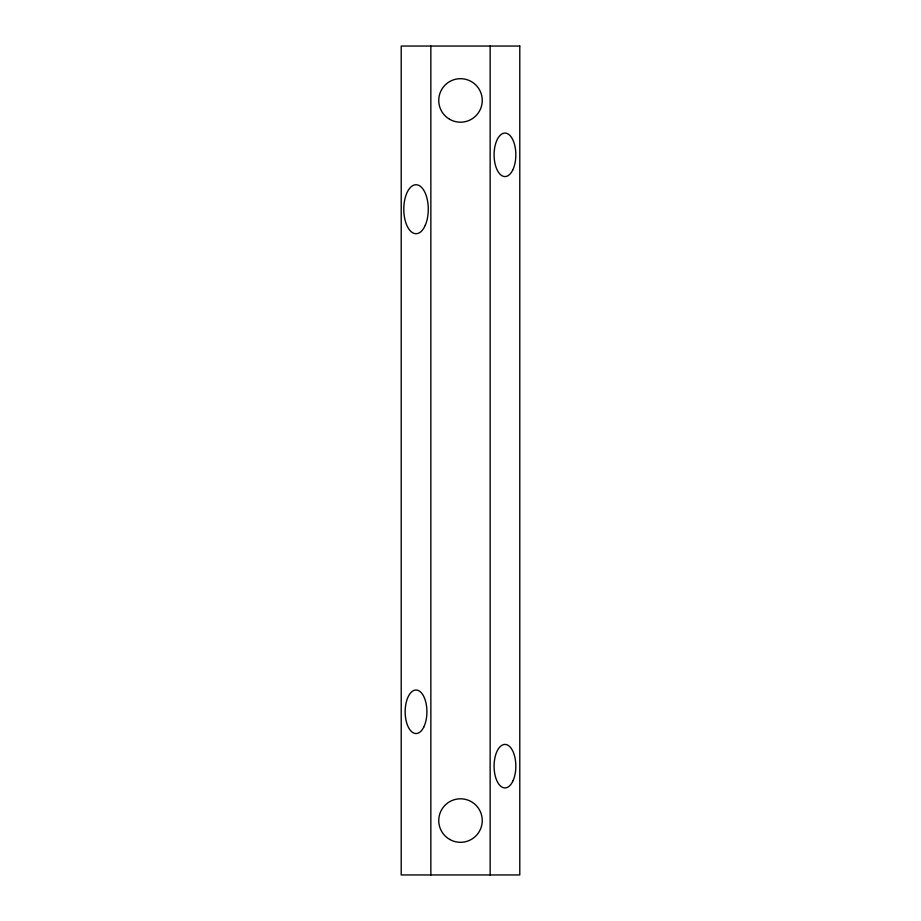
<?xml version="1.0" encoding="UTF-8"?>
<svg xmlns="http://www.w3.org/2000/svg" width="921" height="921" viewBox="0 0 921 921"><rect width="100%" height="100%" fill="white"/><g stroke="black" fill="none" stroke-linecap="round" stroke-linejoin="round"><path stroke-width="1.38" d="M490.145 46.05L490.145 874.95M430.855 46.05L430.855 874.95M519.789 46.05L401.211 46.05L401.211 874.95L519.789 874.95L519.789 46.05M512.652 170.212A21.759 10.879 -90 0 0 507.782 133.81A21.759 10.879 -90 0 0 494.462 160.461A21.759 10.879 -90 0 0 512.652 170.212M513.112 780.571A21.759 10.879 -90 0 0 507.126 744.847A21.759 10.879 -90 0 0 494.646 773.087A21.759 10.879 -90 0 0 513.112 780.571M449.621 119.281A21.759 21.759 0 0 0 482.259 100.435A21.759 21.759 0 0 0 449.621 81.601A21.759 21.759 0 0 0 449.621 119.281M449.621 839.399A21.759 21.759 0 0 0 482.259 820.565A21.759 21.759 0 0 0 449.621 801.719A21.759 21.759 0 0 0 449.621 839.399M423.729 727.164A21.759 10.879 -90 0 0 418.848 690.762A21.759 10.879 -90 0 0 405.528 717.413A21.759 10.879 -90 0 0 423.729 727.164M425.295 225.231A24.476 12.238 -90 0 0 418.341 185.179A24.476 12.238 -90 0 0 404.469 217.241A24.476 12.238 -90 0 0 425.295 225.231"/></g></svg>
